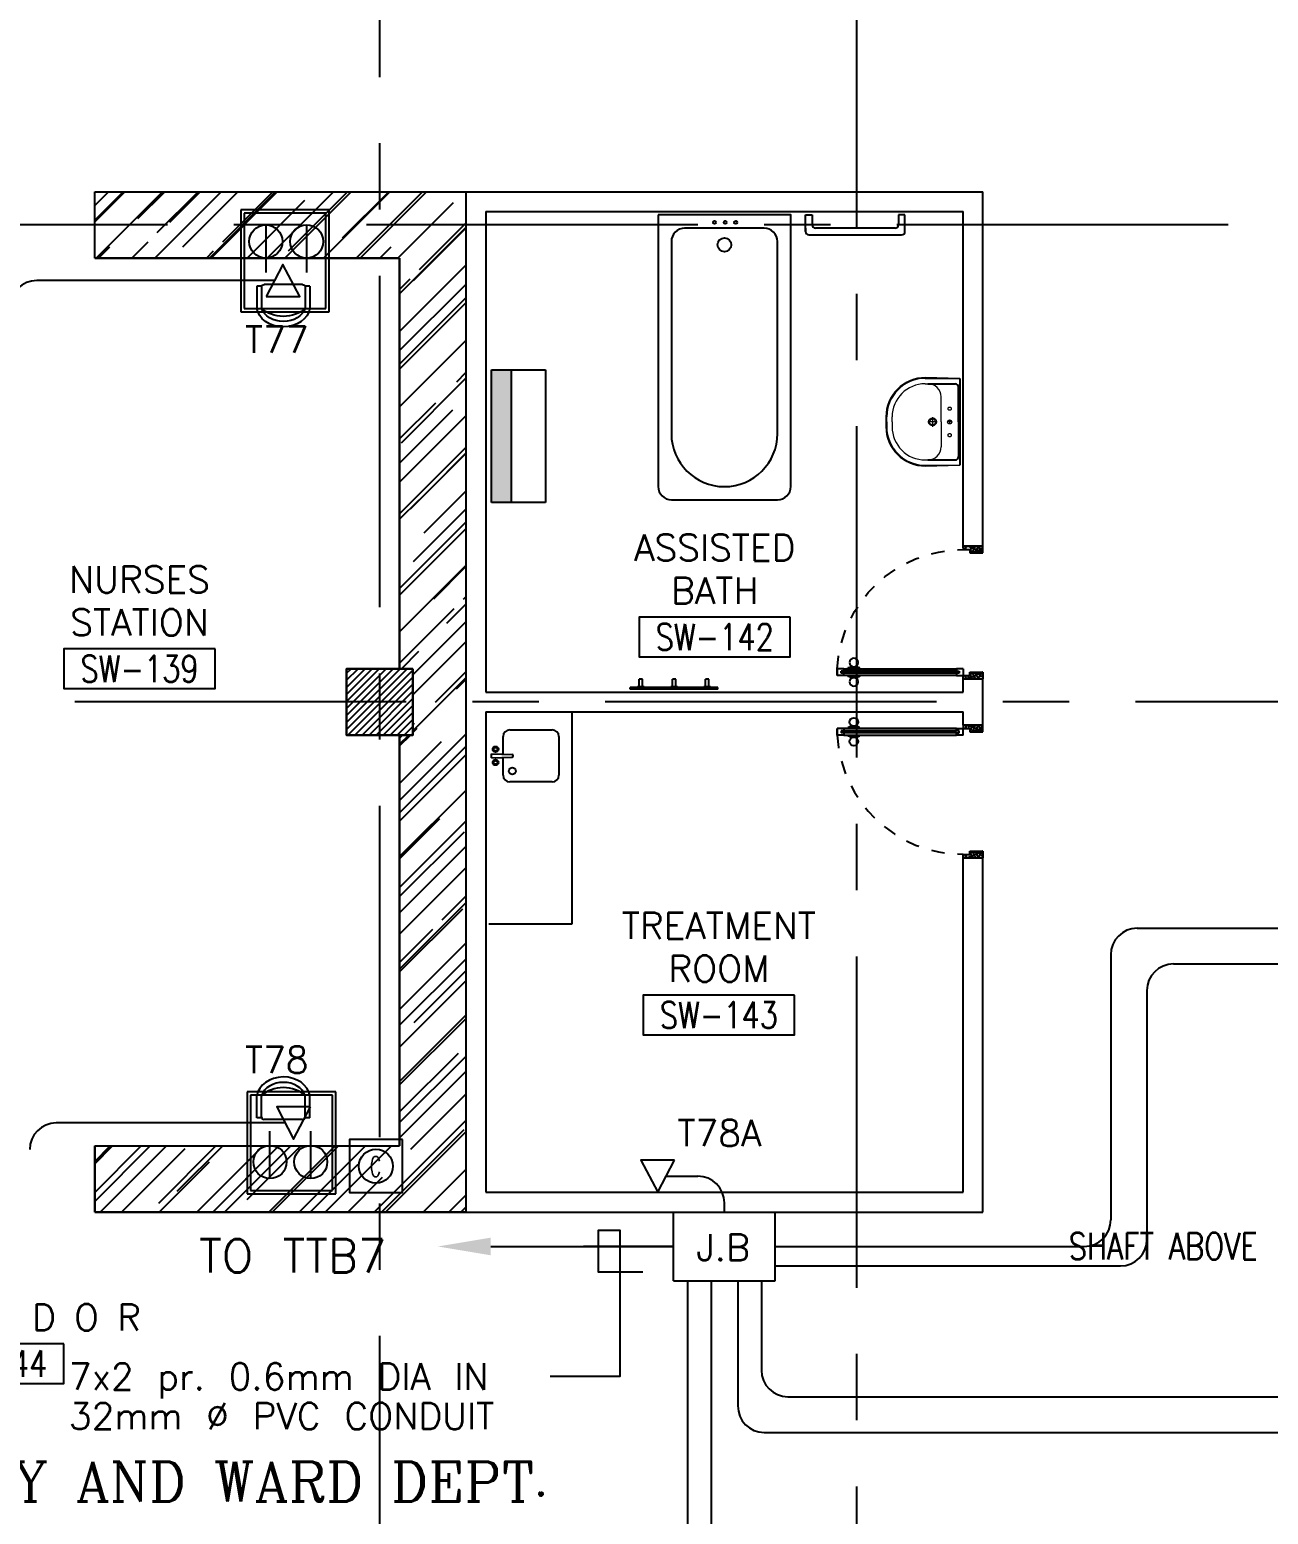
# Model space of a CAD drawing. Extents: x -0.7 to 93.2, y -1.5 to 78.
# Drawn here: x 65.64 to 74.98, y 43.69 to 54.89 of the extents above; entities that cross this region are included whole.
import ezdxf
from ezdxf.enums import TextEntityAlignment as Align

# ---------------------------------------------------------------- set-up
doc = ezdxf.new("R2010")
doc.units = 0
doc.header["$MEASUREMENT"] = 0
for name, pattern in [('CENTERX2', [4, 2.5, -0.5, 0.5, -0.5]), ('DASHED', [0.75, 0.5, -0.25]), ('HIDDEN', [0.375, 0.25, -0.125])]:
    doc.linetypes.add(name, pattern=pattern)
doc.layers.get('0').update_dxf_attribs({"color": 11, "linetype": 'CONTINUOUS'})
for name, color, linetype in [('A-FUR-ACCES', 11, 'CONTINUOUS'), ('AXES', 11, 'CENTERX2'), ('COL', 11, 'CONTINUOUS'), ('COUNTER', 11, 'CONTINUOUS'), ('DOOR', 11, 'CONTINUOUS'), ('E-CO', 6, 'CONTINUOUS'), ('E-SOCKETS', 4, 'CONTINUOUS'), ('E-TEL', 4, 'CONTINUOUS'), ('E-TEXT', 2, 'CONTINUOUS'), ('E-WIRE', 4, 'CONTINUOUS'), ('FIX', 11, 'CONTINUOUS'), ('FMCHAIR', 11, 'CONTINUOUS'), ('HAT', 11, 'CONTINUOUS'), ('ME-FIX', 11, 'CONTINUOUS'), ('RM-BOX', 11, 'CONTINUOUS'), ('RM-NAME', 11, 'CONTINUOUS'), ('RM-NO', 11, 'CONTINUOUS'), ('SHAFT', 11, 'CONTINUOUS'), ('WALL', 11, 'CONTINUOUS')]:
    doc.layers.add(name, color=color, linetype=linetype)
doc.styles.add('ROMANC', font='romanc', dxfattribs={"height": 0.1})
doc.styles.add('ROMANS', font='ROMANS.shx', dxfattribs={"width": 0.6})
doc.styles.get("Standard").update_dxf_attribs({"font": 'TXT.shx'})

# ---------------------------------------------------------------- blocks, each defined once
blk = doc.blocks.new('RM1')
at = {"layer": 'RM-BOX'}
blk.add_lwpolyline([(570, -200), (-570, -200), (-570, -500), (570, -500)], close=True, dxfattribs=at)
at = {"layer": 'RM-NAME', "style": 'ROMANS'}
for tag, p in [('ROOMNAME1', (0, 324)), ('ROOMNAME2', (0, 0))]:
    blk.add_attdef(tag, text='', height=200, dxfattribs=at).set_placement(p, align=Align.MIDDLE)
at = {"layer": 'RM-NO', "style": 'ROMANS', "width": 0.8}
blk.add_attdef('ROOMNO', text='', height=200, dxfattribs=at).set_placement((0, -350), align=Align.MIDDLE)
blk = doc.blocks.new('CHR3')
for p, q in [((-0.039, 0.5), (-0.558, 0.5)), ((-0.05, 0.412), (-0.558, 0.412)), ((-0.039, 0.5), (-0.039, 0.412)), ((0, 0.362), (0, -0.362)), ((-0.05, -0.412), (-0.558, -0.412)), ((-0.039, -0.5), (-0.553, -0.5)), ((-0.039, -0.411), (-0.039, -0.5))]:
    blk.add_line(p, q)
for centre, radius, start, end in [((-0.497, 0), 0.503, 97.0495, 263.5769), ((-0.446, 0), 0.427, 105.249, 254.751), ((-0.212, 0), 0.538, 130.0756, 229.9244), ((-0.05, 0.362), 0.05, 0, 90), ((-0.05, -0.362), 0.05, 270, 0)]:
    blk.add_arc(centre, radius, start, end)
blk = doc.blocks.new('*X56')
at = {"color": 0}
for p, q in [((238729, 162732), (239186, 163190)), ((238729, 162785), (239133, 163190)), ((238729, 162838), (239080, 163190)), ((238729, 162891), (239027, 163190)), ((238729, 162944), (238974, 163190)), ((238729, 162997), (238921, 163190)), ((238729, 163050), (238868, 163190)), ((238729, 163103), (238815, 163190)), ((238729, 163157), (238762, 163190)), ((238739, 162690), (239229, 163179)), ((238792, 162690), (239229, 163126)), ((238845, 162690), (239229, 163073)), ((238898, 162690), (239229, 163020)), ((238951, 162690), (239229, 162967)), ((239004, 162690), (239229, 162914)), ((239057, 162690), (239229, 162861)), ((239110, 162690), (239229, 162808)), ((239163, 162690), (239229, 162755)), ((239216, 162690), (239229, 162702))]:
    blk.add_line(p, q, dxfattribs=at)
blk = doc.blocks.new('COL50')
at = {"layer": 'COL'}
blk.add_lwpolyline([(-250, 250), (-250, -250), (250, -250), (250, 250)], close=True, dxfattribs=at)
blk = doc.blocks.new('DOOR-10')
at = {"layer": 'DOOR', "color": 0, "linetype": 'ByBlock'}
for p, q in [((-76, 1018), (-83, 1018)), ((-83, 928), (-83, 1018)), ((-26, 1100), (-76, 1100)), ((-76, 1100), (-26, 1100)), ((-76, 1050), (-76, 1100)), ((-59, 1050), (-76, 1050)), ((-43, 1070), (-59, 1070)), ((-59, 1050), (-59, 1070)), ((-43, 1050), (-43, 1070)), ((-26, 1050), (-43, 1050)), ((-26, 1050), (-26, 1100)), ((-26, 1018), (-18, 1018)), ((-18, 928), (-18, 1018)), ((-83, 1005), (-92, 1005)), ((-92, 1005), (-92, 940)), ((-83, 940), (-92, 940)), ((-83, 1005), (-83, 940)), ((-76, 928), (-83, 928)), ((-26, 928), (-18, 928)), ((-18, 1005), (-9, 1005)), ((-18, 1005), (-18, 940)), ((-18, 940), (-9, 940)), ((-9, 1005), (-9, 940)), ((-1001, 0), (-1001, 150)), ((-1001, 150), (-976, 150)), ((-1001, 150), (-1001, 0)), ((-976, 150), (-976, 100)), ((-76, 200), (-59, 200)), ((-76, 150), (-76, 200)), ((-76, 150), (-26, 150)), ((-59, 200), (-59, 180)), ((-59, 180), (-43, 180)), ((-43, 200), (-26, 200)), ((-43, 180), (-43, 200)), ((-26, 200), (-26, 150)), ((-1, 150), (-26, 150)), ((-26, 150), (-26, 100)), ((-951, 0), (-1001, 0)), ((-976, 100), (-951, 100)), ((-951, 100), (-951, 0)), ((-51, 100), (-51, 0)), ((-26, 100), (-51, 100)), ((-51, 0), (-1, 0))]:
    blk.add_line(p, q, dxfattribs=at)
at = {"layer": 'DOOR', "linetype": 'ByBlock'}
for p, q in [((-76, 1050), (-76, 200)), ((-59, 200), (-59, 1050)), ((-43, 200), (-43, 1050)), ((-26, 200), (-26, 1050))]:
    blk.add_line(p, q, dxfattribs=at)
at = {"layer": 'DOOR', "color": 9, "linetype": 'ByBlock'}
for p, q in [((-951, 0), (-1001, 114)), ((-51, 0), (-1, 114)), ((-1, 0), (-1, 150)), ((-951, 0), (-1001, 40)), ((-951, 0), (-964, 100)), ((-51, 0), (-37, 100)), ((-51, 0), (-1, 40))]:
    blk.add_line(p, q, dxfattribs=at)
at = {"layer": 'DOOR', "color": 0, "linetype": 'ByBlock'}
for centre in [(-124, 973), (23, 973)]:
    blk.add_circle(centre, 32.4, dxfattribs=at)
at = {"layer": 'DOOR', "linetype": 'HIDDEN', "ltscale": 0.5}
blk.add_arc((-23, 149), 952, 93.1482, 179.9482, dxfattribs=at)
at = {"layer": 'DOOR', "color": 9, "linetype": 'ByBlock'}
for centre, radius, start, end in [((-951, 0), 154, 103.7142, 108.8947), ((-951, 0), 134, 100.72, 111.8402), ((-51, 0), 134, 68.1598, 79.28), ((-51, 0), 154, 71.1053, 76.2858), ((-951, 0), 94.4, 90, 121.9818), ((-951, 0), 74.4, 90, 132.2236), ((-951, 0), 54.4, 90, 156.7926), ((-951, 0), 34.4, 90, 180), ((-951, 0), 14.4, 90, 180), ((-51, 0), 94.4, 58.0182, 90), ((-51, 0), 74.4, 47.7764, 90), ((-51, 0), 54.4, 23.2074, 90), ((-51, 0), 34.4, 0, 90), ((-51, 0), 14.4, 0, 90), ((-51, 0), 114, 64.0838, 77.3774)]:
    blk.add_arc(centre, radius, start, end, dxfattribs=at)
blk = doc.blocks.new('LAV-003')
at = {"layer": 'FIX', "linetype": 'Continuous', "lineweight": 20}
for p, q in [((-328, -285), (-328, -25)), ((327, -285), (327, -25)), ((0, -165), (-188, -165)), ((0, -165), (187, -165)), ((-288, -285), (-288, -265)), ((287, -285), (287, -265)), ((0, -535), (-38, -535)), ((0, -535), (37, -535)), ((0, -575), (-38, -575)), ((0, -575), (37, -575))]:
    blk.add_line(p, q, dxfattribs=at)
at = {"layer": 'FIX', "linetype": 'ByBlock'}
blk.add_line((-328, -25), (327, -25), dxfattribs=at)
at = {"layer": 'FIX', "linetype": 'ByBlock', "ltscale": 0.3}
for p, q in [((-288, -265), (-288, -60)), ((0, -35), (-262, -35)), ((0, -35), (262, -35)), ((287, -265), (287, -60))]:
    blk.add_line(p, q, dxfattribs=at)
at = {"layer": 'FIX', "lineweight": 20}
for p, q in [((-16, -101), (15, -101)), ((0, -85), (0, -116))]:
    blk.add_line(p, q, dxfattribs=at)
at = {"layer": 'FIX', "linetype": 'DASHED', "lineweight": 20, "ltscale": 0.04}
for p, q in [((0, -194), (0, -266)), ((-36, -230), (37, -230))]:
    blk.add_line(p, q, dxfattribs=at)
at = {"layer": 'FIX', "linetype": 'Continuous', "lineweight": 20}
blk.add_lwpolyline([(295, -25), (0, -25), (-328, -25), (-335, -285, 0.414214), (-38, -582), (0, -582), (37, -582, 0.414214), (334, -285), (327, -25), (0, -25)], format="xyb", dxfattribs=at)
at = {"layer": 'FIX', "linetype": 'HIDDEN', "lineweight": 20, "ltscale": 0.05}
for centre in [(-100, -101), (100, -101)]:
    blk.add_circle(centre, 12.4, dxfattribs=at)
at = {"layer": 'FIX', "lineweight": 20}
for centre, radius in [((0, -101), 15.5), ((0, -230), 29.5), ((0, -230), 22.5)]:
    blk.add_circle(centre, radius, dxfattribs=at)
at = {"layer": 'FIX', "linetype": 'ByBlock', "ltscale": 0.3}
for centre, start, end in [((-262, -60), 90, 180), ((262, -60), 0, 90)]:
    blk.add_arc(centre, 25, start, end, dxfattribs=at)
at = {"layer": 'FIX', "linetype": 'Continuous', "lineweight": 20}
for centre, radius, start, end in [((-188, -265), 100, 90, 180), ((187, -265), 100, 0, 90), ((-38, -285), 290, 180, 270), ((-38, -285), 250, 180, 270), ((37, -285), 250, 270, 0), ((37, -285), 290, 270, 0)]:
    blk.add_arc(centre, radius, start, end, dxfattribs=at)
blk = doc.blocks.new('BTUB1')
at = {"layer": 'FIX'}
for points in [[(-500, -25), (-500, -2075, 0.414214), (-400, -2175), (400, -2175, 0.414214), (500, -2075), (500, -25)], [(-400, -1675, 1), (400, -1675), (400, -225, 0.414214), (300, -125), (-300, -125, 0.414214), (-400, -225)]]:
    blk.add_lwpolyline(points, format="xyb", close=True, dxfattribs=at)
for centre, radius in [((-75, -81), 11), ((5, -81), 11), ((85, -81), 11), ((0, -250), 52.2)]:
    blk.add_circle(centre, radius, dxfattribs=at)

msp = doc.modelspace()

# ---------------------------------------------------------------- hatches: boundary and pattern name
at = {"layer": 'A-FUR-ACCES', "linetype": 'ByBlock', "ltscale": 0.3}
msp.add_hatch(color=256, dxfattribs=at).paths.add_polyline_path([(69.275, 52.3228), (69.125, 52.3228), (69.125, 51.3273), (69.275, 51.3273)])
at = {"layer": 'COUNTER', "linetype": 'ByBlock'}
h = msp.add_hatch(dxfattribs=at)
h.set_pattern_fill('AR-RROOF', color=256, scale=0.3, angle=45, style=0)
h.set_pattern_definition([(45, (-197.26465, -113.09973), (0.25455844, 0.6788225), [4.5, -0.6, 1.5, -0.3]), (45, (-197.0886, -112.71153), (-0.49426764, 0.07000357), [0.9, -0.099, 1.8, -0.225]), (45, (-197.3389, -112.81336), (0.96095812, 1.24521504), [2.4, -0.42, 1.2, -0.3])])
h.paths.add_polyline_path([(68.4324, 53.17), (68.4324, 50.07), (68.5324, 50.07), (68.5324, 49.57), (68.4324, 49.57), (68.4324, 46.47), (66.1324, 46.47), (66.1324, 45.97), (68.9324, 45.97), (68.9324, 53.67), (66.1324, 53.67), (66.1324, 53.17)])

# ---------------------------------------------------------------- linework, layer by layer
at = {"layer": 'A-FUR-ACCES'}
for p, q in [((71.4944, 53.495), (71.5444, 53.495)), ((71.4944, 53.395), (71.4944, 53.495)), ((71.5444, 53.495), (71.5444, 53.42)), ((72.2444, 53.495), (72.1944, 53.495)), ((72.1944, 53.495), (72.1944, 53.42)), ((72.2444, 53.395), (72.2444, 53.495)), ((71.4944, 53.37), (71.4944, 53.395)), ((71.4944, 53.395), (71.4944, 53.37)), ((71.5194, 53.345), (72.2194, 53.345)), ((72.1694, 53.395), (71.5694, 53.395)), ((72.2444, 53.37), (72.2444, 53.395)), ((69.125, 51.3253), (69.125, 52.3253)), ((69.125, 52.3253), (69.5334, 52.3253)), ((69.275, 52.3253), (69.275, 51.3253)), ((69.5334, 52.3253), (69.5334, 51.3253)), ((69.5334, 51.3253), (69.125, 51.3253)), ((70.2397, 49.9343), (70.2397, 49.9928)), ((70.2651, 49.9928), (70.2397, 49.9928)), ((70.2651, 49.9343), (70.2651, 49.9928)), ((70.4897, 49.9343), (70.4897, 49.9928)), ((70.5151, 49.9928), (70.4897, 49.9928)), ((70.5151, 49.9343), (70.5151, 49.9928)), ((70.7651, 49.9928), (70.7397, 49.9928)), ((70.7397, 49.9343), (70.7397, 49.9928)), ((70.7651, 49.9343), (70.7651, 49.9928)), ((70.8326, 49.9293), (70.1722, 49.9293)), ((70.1722, 49.9166), (70.1722, 49.9293)), ((70.8326, 49.9166), (70.1722, 49.9166)), ((70.2274, 49.9293), (70.2274, 49.9343)), ((70.2774, 49.9343), (70.2274, 49.9343)), ((70.2774, 49.9293), (70.2774, 49.9343)), ((70.5274, 49.9343), (70.4774, 49.9343)), ((70.4774, 49.9293), (70.4774, 49.9343)), ((70.5274, 49.9293), (70.5274, 49.9343)), ((70.7774, 49.9343), (70.7274, 49.9343)), ((70.7274, 49.9293), (70.7274, 49.9343)), ((70.7774, 49.9293), (70.7774, 49.9343)), ((70.8326, 49.9166), (70.8326, 49.9293))]:
    msp.add_line(p, q, dxfattribs=at)
for centre, start, end in [((71.5194, 53.37), 180, 270), ((71.5694, 53.42), 180, 270), ((72.1694, 53.42), 270, 0), ((72.2194, 53.37), 270, 0)]:
    msp.add_arc(centre, 0.025, start, end, dxfattribs=at)
at = {"layer": 'AXES'}
for p, q in [((68.2824, -1.4643), (68.2824, 77.3484)), ((71.8824, 5.4), (71.8824, 64.22)), ((82.6824, 53.42), (40.3924, 53.42)), ((92.4824, 49.82), (40.3924, 49.82))]:
    msp.add_line(p, q, dxfattribs=at)
at = {"layer": 'COUNTER'}
for p, q in [((66.1324, 53.17), (66.1324, 53.67)), ((66.1324, 53.67), (68.9324, 53.67)), ((66.1324, 53.17), (66.1324, 53.67)), ((68.9324, 53.67), (68.9324, 45.97)), ((66.1324, 53.17), (68.4324, 53.17)), ((66.1324, 53.17), (68.4324, 53.17)), ((68.4324, 53.17), (68.4324, 50.07)), ((68.4324, 49.57), (68.4324, 46.47)), ((68.4324, 49.57), (68.4324, 46.47)), ((66.1324, 46.47), (68.4324, 46.47)), ((66.1324, 46.47), (66.1324, 45.97)), ((66.1324, 45.97), (68.9324, 45.97))]:
    msp.add_line(p, q, dxfattribs=at)
at = {"layer": 'COUNTER', "linetype": 'ByBlock'}
for p, q in [((66.1324, 53.67), (68.9324, 53.67)), ((66.1324, 53.17), (66.1324, 53.67)), ((66.1324, 53.67), (68.9324, 53.67)), ((66.1324, 53.17), (66.1324, 53.67)), ((68.9324, 53.67), (68.9324, 45.97)), ((68.9324, 53.67), (68.9324, 45.97)), ((68.4324, 53.17), (66.1324, 53.17)), ((68.4324, 53.17), (66.1324, 53.17)), ((68.4324, 50.07), (68.4324, 53.17)), ((68.4324, 50.07), (68.4324, 53.17)), ((68.4324, 50.07), (68.5324, 50.07)), ((68.4324, 50.07), (68.5324, 50.07)), ((68.5324, 50.07), (68.5324, 49.57)), ((68.5324, 50.07), (68.5324, 49.57)), ((68.5324, 49.57), (68.4324, 49.57)), ((68.4324, 46.47), (68.4324, 49.57)), ((68.5324, 49.57), (68.4324, 49.57)), ((66.1324, 45.97), (66.1324, 46.47)), ((66.1324, 46.47), (68.4324, 46.47)), ((66.1324, 45.97), (66.1324, 46.47)), ((66.1324, 46.47), (68.4324, 46.47)), ((68.9324, 45.97), (66.1324, 45.97)), ((68.9324, 45.97), (66.1324, 45.97))]:
    msp.add_line(p, q, dxfattribs=at)
at = {"layer": 'E-CO', "color": 4}
msp.add_lwpolyline([(68.454, 46.5183), (68.054, 46.5183), (68.054, 46.1183), (68.454, 46.1183)], close=True, dxfattribs=at)
at = {"layer": 'E-SOCKETS'}
for p, q in [((67.9021, 53.5346), (67.2348, 53.5346)), ((67.2348, 53.5346), (67.2348, 52.7649)), ((67.9021, 52.7649), (67.9021, 53.5346)), ((67.4233, 53.4193), (67.4233, 53.061)), ((67.731, 53.4193), (67.731, 53.061)), ((67.2348, 52.7649), (67.9021, 52.7649)), ((67.9507, 46.8781), (67.2833, 46.8781)), ((67.2833, 46.8781), (67.2833, 46.1084)), ((67.9507, 46.1084), (67.9507, 46.8781)), ((67.4545, 46.2237), (67.4545, 46.582)), ((67.7621, 46.2237), (67.7621, 46.582)), ((67.2833, 46.1084), (67.9507, 46.1084))]:
    msp.add_line(p, q, dxfattribs=at)
at = {"layer": 'E-SOCKETS', "color": 8}
for p, q in [((67.8771, 53.5096), (67.2598, 53.5096)), ((67.2598, 53.5096), (67.2598, 52.7899)), ((67.8771, 52.7899), (67.8771, 53.5096)), ((67.2598, 52.7899), (67.8771, 52.7899)), ((67.9257, 46.8531), (67.3083, 46.8531)), ((67.3083, 46.8531), (67.3083, 46.1334)), ((67.9257, 46.1334), (67.9257, 46.8531)), ((67.3083, 46.1334), (67.9257, 46.1334))]:
    msp.add_line(p, q, dxfattribs=at)
at = {"layer": 'E-SOCKETS'}
for points in [[(67.4263, 52.8789), (67.6788, 52.8789), (67.5525, 53.1211), (67.5525, 53.1211)], [(67.7592, 46.7641), (67.5066, 46.7641), (67.6329, 46.5219), (67.6329, 46.5219)]]:
    msp.add_lwpolyline(points, close=True, dxfattribs=at)
for centre in [(67.4233, 53.2943), (67.731, 53.2943), (67.4545, 46.3487), (67.7621, 46.3487)]:
    msp.add_circle(centre, 0.125, dxfattribs=at)
at = {"layer": 'E-TEL', "color": 4}
for p, q in [((70.4993, 45.97), (71.2654, 45.97)), ((70.4993, 45.4521), (70.4993, 45.97)), ((71.2654, 45.4521), (71.2654, 45.97)), ((70.4993, 45.4521), (71.2654, 45.4521))]:
    msp.add_line(p, q, dxfattribs=at)
at = {"layer": 'E-TEL'}
msp.add_lwpolyline([(70.5053, 46.3622), (70.2528, 46.3622), (70.379, 46.12), (70.379, 46.12)], close=True, dxfattribs=at)
at = {"layer": 'E-TEXT', "color": 11}
msp.add_lwpolyline([(69.568, 44.733), (70.095, 44.733), (70.095, 45.8325), (69.931, 45.8325), (69.931, 45.5195), (70.2665, 45.5195)], dxfattribs=at)
at = {"layer": 'E-WIRE', "linetype": 'ByBlock', "ltscale": 0.3}
for p, q in [((67.4894, 53), (65.695, 53)), ((67.5698, 46.643), (65.8422, 46.643)), ((70.4422, 46.2411), (70.6824, 46.2411)), ((70.8824, 45.97), (70.8824, 46.0411))]:
    msp.add_line(p, q, dxfattribs=at)
at = {"layer": 'E-WIRE', "linetype": 'ByBlock'}
for p, q in [((73.9969, 48.1124), (78.7812, 48.1124)), ((73.7969, 47.9124), (73.7969, 45.9111)), ((74.2693, 47.8428), (81.1812, 47.8428)), ((74.0693, 47.6428), (74.0693, 45.7638)), ((70.4993, 45.7111), (69.8189, 45.7111)), ((70.603, 45.4521), (70.603, 40.9728)), ((70.7813, 45.4521), (70.7813, 41.2424)), ((70.9834, 45.4521), (70.9834, 44.5078)), ((71.1618, 45.4521), (71.1618, 44.7774)), ((71.3618, 44.5774), (78.7812, 44.5774)), ((71.1834, 44.3078), (81.1812, 44.3078))]:
    msp.add_line(p, q, dxfattribs=at)
at = {"layer": 'E-WIRE'}
for p, q in [((69.1197, 45.7111), (70.4993, 45.7111)), ((71.2654, 45.7111), (73.5969, 45.7111)), ((71.2654, 45.5638), (73.8693, 45.5638))]:
    msp.add_line(p, q, dxfattribs=at)
msp.add_circle((68.254, 46.3169), 0.128, dxfattribs=at)
at = {"layer": 'E-WIRE', "linetype": 'ByBlock', "ltscale": 0.3}
for centre, start, end in [((65.695, 52.8), 90, 180), ((65.8422, 46.443), 90, 180), ((70.6824, 46.0411), 0, 90)]:
    msp.add_arc(centre, 0.2, start, end, dxfattribs=at)
at = {"layer": 'E-WIRE', "linetype": 'ByBlock'}
for centre, start, end in [((73.9969, 47.9124), 90, 180), ((74.2693, 47.6428), 90, 180), ((73.5969, 45.9111), 270, 0), ((73.8693, 45.7638), 270, 0), ((71.3618, 44.7774), 180, 270), ((71.1834, 44.5078), 180, 270)]:
    msp.add_arc(centre, 0.2, start, end, dxfattribs=at)
at = {"layer": 'E-WIRE'}
msp.add_solid([(69.1197, 45.7777), (69.1197, 45.6444), (68.7197, 45.7111)], dxfattribs=at)
at = {"layer": 'ME-FIX'}
for p, q in [((69.7324, 49.743), (69.7324, 48.1428)), ((69.2132, 49.4232), (69.2132, 49.5597)), ((69.263, 49.6096), (69.5841, 49.6096)), ((69.634, 49.5597), (69.634, 49.2668)), ((69.125, 49.4293), (69.2802, 49.4232)), ((69.125, 49.3972), (69.125, 49.4293)), ((69.125, 49.3972), (69.2802, 49.4033)), ((69.2132, 49.2668), (69.2132, 49.4033)), ((69.5841, 49.2169), (69.263, 49.2169)), ((69.7324, 48.1428), (69.1058, 48.1428))]:
    msp.add_line(p, q, dxfattribs=at)
for centre, radius in [((69.1561, 49.463), 0.0217), ((69.1561, 49.463), 0.014), ((69.1561, 49.3635), 0.0217), ((69.1561, 49.3635), 0.014), ((69.2826, 49.2988), 0.0255)]:
    msp.add_circle(centre, radius, dxfattribs=at)
for centre, radius, start, end in [((69.263, 49.5597), 0.0499, 90, 180), ((69.5841, 49.5597), 0.0499, 0, 90), ((69.2802, 49.4133), 0.00997, 270, 90), ((69.263, 49.2668), 0.0499, 180, 270), ((69.5841, 49.2668), 0.0499, 270, 0)]:
    msp.add_arc(centre, radius, start, end, dxfattribs=at)
at = {"layer": 'WALL'}
for p, q in [((68.9324, 53.67), (72.8324, 53.67)), ((68.9324, 53.67), (68.9324, 45.97)), ((72.8324, 50.995), (72.8324, 53.67)), ((69.0824, 53.52), (72.6824, 53.52)), ((69.0824, 53.52), (69.0824, 49.895)), ((72.6824, 50.995), (72.6824, 53.52)), ((72.6824, 50.995), (72.8324, 50.995)), ((72.6824, 49.995), (72.8324, 49.995)), ((72.6824, 49.895), (72.6824, 49.995)), ((72.8324, 49.645), (72.8324, 49.995)), ((69.0824, 49.895), (72.6824, 49.895)), ((69.0824, 49.745), (72.6824, 49.745)), ((69.0824, 49.745), (69.0824, 46.12)), ((72.6824, 49.645), (72.6824, 49.745)), ((72.6824, 49.645), (72.8324, 49.645)), ((72.6824, 46.12), (72.6824, 48.645)), ((72.6824, 48.645), (72.8324, 48.645)), ((72.8324, 45.97), (72.8324, 48.645)), ((69.0824, 46.12), (72.6824, 46.12)), ((68.9324, 45.97), (72.8324, 45.97))]:
    msp.add_line(p, q, dxfattribs=at)
at = {"layer": 'WALL', "linetype": 'ByBlock', "ltscale": 0.3}
msp.add_lwpolyline([(68.5324, 50.07), (68.0324, 50.07), (68.0324, 49.57), (68.5324, 49.57)], close=True, dxfattribs=at)

# ---------------------------------------------------------------- block references
at = {"layer": 'COL', "xscale": -0.001, "yscale": 0.001, "zscale": 0.001}
msp.add_blockref('COL50', (68.2824, 49.82), dxfattribs=at)
at = {"layer": 'DOOR', "color": 0, "linetype": 'ByBlock', "ltscale": 0.3, "yscale": 0.001, "zscale": 0.001, "rotation": 90}
for p, xscale in [((72.8324, 49.9943), -0.001), ((72.8324, 49.6457), 0.001)]:
    msp.add_blockref('DOOR-10', p, dxfattribs=dict(at, xscale=xscale))
at = {"layer": 'FIX', "xscale": 0.001, "yscale": 0.001, "zscale": 0.001}
msp.add_blockref('BTUB1', (70.8824, 53.52), dxfattribs=at)
at = {"layer": 'FIX', "xscale": 0.001, "yscale": 0.001, "zscale": 0.001, "rotation": 270}
msp.add_blockref('LAV-003', (72.6824, 51.9333), dxfattribs=at)
at = {"layer": 'FMCHAIR', "yscale": 0.4, "zscale": 0.36, "rotation": 270}
for p, xscale in [((67.5558, 52.9697), -0.32), ((67.5558, 46.6703), 0.32)]:
    msp.add_blockref('CHR3', p, dxfattribs=dict(at, xscale=xscale))
at = {"layer": 'HAT', "xscale": 0.001, "yscale": 0.001, "zscale": 0.001}
msp.add_blockref('*X56', (-170.6962, -113.1197), dxfattribs=at)
at = {"layer": 'RM-NAME', "xscale": 0.001, "yscale": 0.001, "zscale": 0.001}
for p, values in [((70.8093, 50.6604), {'ROOMNO': 'SW-142', 'ROOMNAME2': 'BATH', 'ROOMNAME1': 'ASSISTED'}), ((66.4705, 50.4204), {'ROOMNO': 'SW-139', 'ROOMNAME2': 'STATION', 'ROOMNAME1': 'NURSES'}), ((70.8405, 47.8074), {'ROOMNO': 'SW-143', 'ROOMNAME2': 'ROOM', 'ROOMNAME1': 'TREATMENT'}), ((65.3289, 45.1764), {'ROOMNO': 'SW-144', 'ROOMNAME2': 'C O R R I D O R'})]:
    msp.add_blockref('RM1', p, dxfattribs=at).add_auto_attribs(values)

# ---------------------------------------------------------------- texts
at = {"layer": 'E-CO', "color": 2, "style": 'ROMANS', "width": 0.6}
msp.add_text('C', height=0.1536, dxfattribs=at).set_placement((68.2088, 46.2376))
at = {"layer": 'E-TEXT', "color": 2, "style": 'ROMANS'}
for s, p in [('T77', (67.5052, 52.5552)), ('T78', (67.5052, 47.1195)), ('T78A', (70.8447, 46.567)), ('J.B', (70.8731, 45.7041))]:
    msp.add_text(s, height=0.2, dxfattribs=at).set_placement(p, align=Align.MIDDLE)
at = {"layer": 'E-TEXT', "color": 2}
msp.add_text('TO TTB7', height=0.25, dxfattribs=at).set_placement((66.92, 45.5153, -2.4))
at = {"layer": 'E-TEXT', "color": 4}
for s, p in [('7x2 pr. 0.6mm DIA IN', (65.9379, 44.6298, -2.4)), ('32mm %%C PVC CONDUIT', (65.9379, 44.3317, -2.4))]:
    msp.add_text(s, height=0.2, dxfattribs=at).set_placement(p)
at = {"layer": 'RM-NAME', "style": 'ROMANC'}
msp.add_text('SURGERY AND WARD DEPT. ', height=0.3, dxfattribs=at).set_placement((66.7858, 43.9368), align=Align.MIDDLE)
at = {"layer": 'SHAFT', "color": 4, "style": 'ROMANS', "width": 0.8}
msp.add_text('SHAFT ABOVE', height=0.2, dxfattribs=at).set_placement((74.192, 45.7134), align=Align.MIDDLE)

doc.saveas('drawing.dxf')
